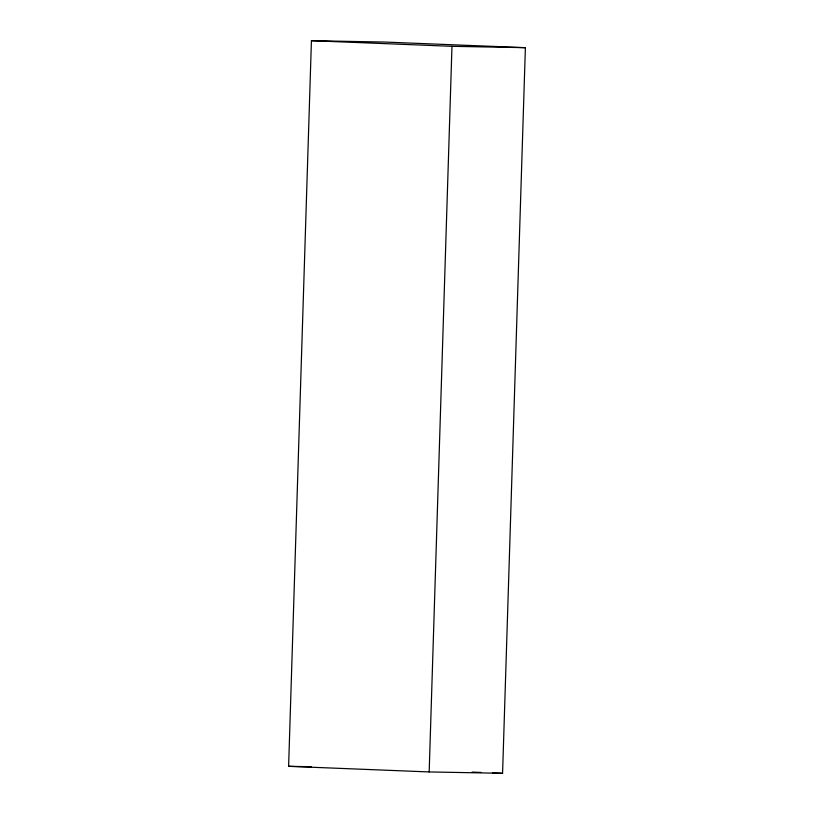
<?xml version="1.0" encoding="UTF-8"?>
<svg xmlns="http://www.w3.org/2000/svg" width="814" height="814" viewBox="0 0 814 814"><rect width="100%" height="100%" fill="white"/><g stroke="black" fill="none" stroke-linecap="round" stroke-linejoin="round"><path stroke-width="1.22" d="M288.614 766.32L311.426 40.7L384.829 42.063L525.386 47.68L502.574 773.3L429.171 771.937L288.614 766.32L311.406 766.737M429.171 771.937L451.974 46.317L525.386 47.68M311.426 40.7L451.974 46.317M472.191 772.089L481.054 772.435M492.45 772.893L502.574 773.3"/></g></svg>
